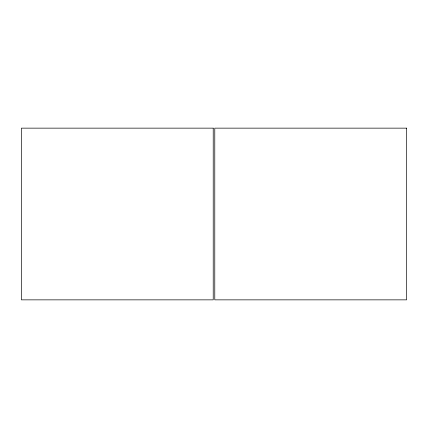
<?xml version="1.0" encoding="UTF-8"?>
<svg xmlns="http://www.w3.org/2000/svg" width="428" height="428" viewBox="0 0 428 428"><rect width="100%" height="100%" fill="white"/><g stroke="black" fill="none" stroke-linecap="round" stroke-linejoin="round"><path stroke-width="0.64" d="M213.224 128.143L21.4 128.143L21.4 299.857L213.224 299.857L213.224 128.143M406.6 128.143L214.776 128.143L214.776 299.857L406.6 299.857L406.6 128.143"/></g></svg>
